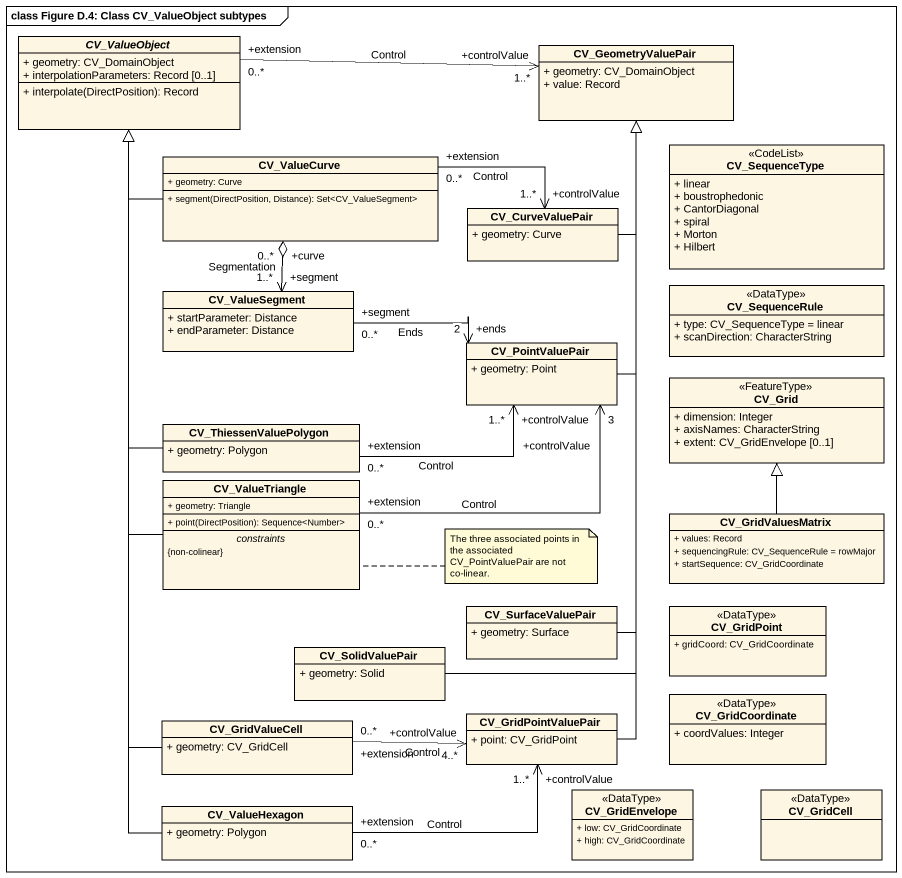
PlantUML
@startuml
mainframe class Figure D.4: Class CV_ValueObject subtypes
hide circle
hide empty members
skinparam classAttributeIconSize 0
abstract class CV_ValueObject {
  + geometry: CV_DomainObject
  + interpolationParameters: Record [0..1]
  + interpolate(DirectPosition): Record
}
class CV_GeometryValuePair {
  + geometry: CV_DomainObject
  + value: Record
}
class CV_ValueCurve {
  + geometry: Curve
  + segment(DirectPosition, Distance): Set<CV_ValueSegment>
}
class CV_SequenceType <<CodeList>> {
  + linear
  + boustrophedonic
  + CantorDiagonal
  + spiral
  + Morton
  + Hilbert
}
class CV_CurveValuePair {
  + geometry: Curve
}
class CV_ValueSegment {
  + startParameter: Distance
  + endParameter: Distance
}
class CV_SequenceRule <<DataType>> {
  + type: CV_SequenceType = linear
  + scanDirection: CharacterString
}
class CV_PointValuePair {
  + geometry: Point
}
class CV_Grid <<FeatureType>> {
  + dimension: Integer
  + axisNames: CharacterString
  + extent: CV_GridEnvelope [0..1]
}
class CV_ThiessenValuePolygon {
  + geometry: Polygon
}
class CV_ValueTriangle {
  + geometry: Triangle
  --
  + point(DirectPosition): Sequence<Number>
  -- constraints --
  {non-colinear}
}
class CV_GridValuesMatrix {
  + values: Record
  + sequencingRule: CV_SequenceRule = rowMajor
  + startSequence: CV_GridCoordinate
}
class CV_SurfaceValuePair {
  + geometry: Surface
}
class CV_GridPoint <<DataType>> {
  + gridCoord: CV_GridCoordinate
}
class CV_SolidValuePair {
  + geometry: Solid
}
class CV_GridPointValuePair {
  + point: CV_GridPoint
}
class CV_GridCoordinate <<DataType>> {
  + coordValues: Integer
}
class CV_GridValueCell {
  + geometry: CV_GridCell
}
class CV_GridEnvelope <<DataType>> {
  + low: CV_GridCoordinate
  + high: CV_GridCoordinate
}
class CV_GridCell <<DataType>>
class CV_ValueHexagon {
  + geometry: Polygon
}
CV_GeometryValuePair "+controlValue\n1..*" <-left- "+extension\n0..*" CV_ValueObject : Control
CV_ValueCurve -up-|> CV_ValueObject
CV_ValueCurve "+extension\n0..*" -right-> "+controlValue\n1..*" CV_CurveValuePair : Control
CV_CurveValuePair -up-|> CV_GeometryValuePair
CV_ValueSegment "+segment\n1..*" <-up-o "+curve\n0..*" CV_ValueCurve : Segmentation
CV_ValueSegment "+segment\n0..*" -right-> "+ends\n2" CV_PointValuePair : Ends
CV_PointValuePair -up-|> CV_GeometryValuePair
CV_ThiessenValuePolygon -up-|> CV_ValueObject
CV_ThiessenValuePolygon "+extension\n0..*" -right-> "+controlValue\n1..*" CV_PointValuePair : Control
CV_ValueTriangle -up-|> CV_ValueObject
CV_ValueTriangle "+extension\n0..*" -right-> "+controlValue\n3" CV_PointValuePair : Control
CV_GridValuesMatrix -up-|> CV_Grid
CV_SurfaceValuePair -up-|> CV_GeometryValuePair
CV_SolidValuePair -up-|> CV_GeometryValuePair
CV_GridPointValuePair -up-|> CV_GeometryValuePair
CV_GridPointValuePair "+controlValue\n4..*" <-left- "+extension\n0..*" CV_GridValueCell : Control
CV_GridValueCell -up-|> CV_ValueObject
CV_ValueHexagon -up-|> CV_ValueObject
CV_ValueHexagon "+extension\n0..*" -right-> "+controlValue\n1..*" CV_GridPointValuePair : Control
note right of CV_ValueTriangle : The three associated points in the associated CV_PointValuePair are not co-linear.
@enduml
